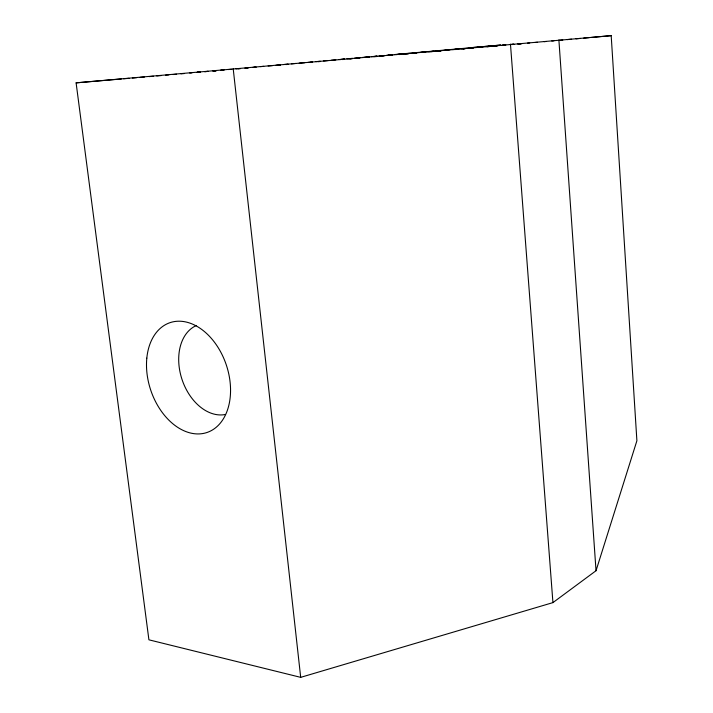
<?xml version="1.0" encoding="UTF-8"?>
<svg xmlns="http://www.w3.org/2000/svg" width="713" height="713" viewBox="0 0 713 713"><rect width="100%" height="100%" fill="white"/><g stroke="black" fill="none" stroke-linecap="round" stroke-linejoin="round"><path stroke-width="1.07" d="M596.032 570.721L636.896 440.75L611.193 35.65L76.104 82.851L148.91 639.819L300.69 677.35L552.932 602.61L596.032 570.721L558.885 39.875M197.18 72.343L200.505 72.04M204.943 71.639L208.267 71.345M212.706 70.944L216.03 70.64M220.469 70.239L223.793 69.945M228.231 69.544L231.582 69.313M235.994 68.84L240.433 68.519M244.862 68.118L248.186 67.744M252.616 67.423L255.949 67.04M260.388 66.639L263.712 66.345M268.15 65.944L272.535 65.623M275.904 65.24L280.343 64.838M283.667 64.544L288.105 64.143M291.43 63.84L295.868 63.439M299.193 63.145L304.647 62.735M307.963 62.432L312.499 61.942M315.823 61.639L320.262 61.238M323.586 60.944L328.025 60.543M331.349 60.24L335.787 59.839M339.112 59.544L344.655 59.045M346.875 58.84L352.418 58.341M354.637 58.145L360.181 57.646M362.4 57.441L369.049 56.844M371.268 56.639L377.195 56.193L373.879 56.487M379.031 55.944L384.913 55.498L379.423 56.006M386.794 55.24L392.631 54.803M394.556 54.544L500.713 45.062L469.956 47.744M494.733 45.971L496.943 45.775M502.451 45.275L505.758 44.981M513.476 44.286L510.169 44.58L513.422 44.259M517.888 43.894L521.203 43.591L517.852 43.876M544.099 41.684L546.301 41.479M551.8 40.989L554.001 40.793M559.5 40.293L562.798 39.999M567.2 39.607L571.594 39.206M575.997 38.814L580.4 38.422M583.697 38.119L589.196 37.629M591.398 37.432L611.193 35.65M165.576 75.195L168.865 74.901M173.259 74.517L176.557 74.223M180.95 73.84L184.248 73.555M189.738 73.065L191.931 72.878M197.421 72.387L199.622 72.2M213.9 70.944L216.092 70.747M221.583 70.266L223.802 70.07M238.213 68.796L240.433 68.6M245.976 68.1L248.186 67.904M253.73 67.414L255.949 67.218M278.115 65.257L280.334 65.061M285.877 64.571L288.097 64.375M310.262 62.405L312.481 62.209M318.025 61.719L320.235 61.523M342.409 59.562L344.62 59.366M350.163 58.876L352.382 58.671M366.794 57.397L369.013 57.2M374.548 56.71L376.767 56.514M398.941 54.553L401.152 54.357M406.695 53.858L408.914 53.662M423.326 52.388L425.536 52.192M431.08 51.701L433.299 51.505M438.843 51.015L441.062 50.819M455.464 49.545L457.684 49.349M463.227 48.849L465.446 48.653M470.99 48.163L473.2 47.967M479.858 47.379L482.068 47.183M487.612 46.693L489.831 46.497M495.375 46.006L497.585 45.81M503.128 45.32L505.348 45.124M511.996 44.536L514.216 44.331M519.759 43.841L521.978 43.645M527.513 43.154L529.732 42.958M535.276 42.468L537.495 42.272M388.282 55.231L392.711 54.839M396.036 54.553L401.571 54.063M403.781 53.867L409.324 53.386M412.64 53.092L417.069 52.709M420.394 52.414L424.823 52.022M428.148 51.737L433.682 51.247M437.007 50.962L441.436 50.57M444.76 50.275L449.19 49.892M452.514 49.598L456.944 49.215M461.373 48.823L464.698 48.529M469.127 48.145L473.557 47.753M477.986 47.37L481.302 47.076M485.74 46.684L489.056 46.398M493.485 46.006L496.809 45.721M502.344 45.231L505.669 44.937M340.056 59.553L344.477 59.161M348.898 58.778L352.213 58.484M356.634 58.101L359.949 57.806M364.37 57.423L368.79 57.031M373.202 56.648L376.517 56.354M380.938 55.962L384.254 55.676M388.674 55.284L391.99 54.999M397.515 54.509L400.831 54.224M405.251 53.831L408.567 53.546M412.979 53.154L416.294 52.86M421.82 52.379L425.135 52.085M429.556 51.701L432.871 51.407M437.292 51.024L440.607 50.73M446.133 50.249L448.334 50.053M453.86 49.571L457.176 49.277M462.701 48.796L464.912 48.6M470.437 48.119L472.648 47.923M478.173 47.432L481.489 47.147M487.006 46.657L489.216 46.47M197.046 72.361L200.273 72.075M204.569 71.701L207.795 71.416M213.169 70.944L216.395 70.658M221.779 70.186L223.927 69.999M76.104 82.851L121.397 78.974M123.607 78.787L129.124 78.314M132.44 78.029L136.86 77.655M140.176 77.369L144.587 76.995M149.008 76.612L153.429 76.238M156.744 75.952L161.165 75.578M233.196 68.644L300.69 677.35M510.463 44.09L552.932 602.61M225.495 414.449A46.906 32.78 71.4 0 1 181.904 379.111A46.906 32.78 71.4 0 1 196.53 325.467M146.816 358.14A57.94 39.83 71.4 0 0 204.863 433.112A57.94 39.83 71.4 0 0 213.882 341.465A57.94 39.83 71.4 0 0 146.816 358.14"/></g></svg>
